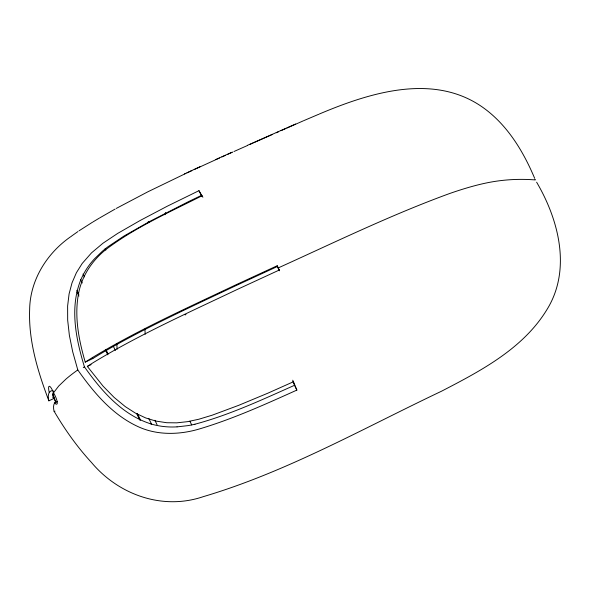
<?xml version="1.0" encoding="UTF-8"?>
<svg xmlns="http://www.w3.org/2000/svg" width="590" height="590" viewBox="0 0 590 590"><rect width="100%" height="100%" fill="white"/><g stroke="black" fill="none" stroke-linecap="round" stroke-linejoin="round"><path stroke-width="0.89" d="M53.402 391.458L52.953 395.145L53.52 398.663L48.882 400.831C37.893 371.766 28.431 341.094 29.64 309.669C29.994 280.125 46.986 253.029 70.948 236.531M53.624 392.66L58.72 386.03L66.095 378.972A85.506 18.039 -26.1 0 1 75.631 371.486L77.792 369.937L72.703 351.788L69.377 335.4L67.673 320.193L67.621 306.004L69.082 293.953L72.024 282.846L76.39 272.735L82.187 263.479L91.546 252.837L102.992 243.213L117.683 233.411L140.199 220.468L167.309 206.19L198.955 190.673L202.901 197.23M71.412 236.184L77.954 231.538M83.264 367.644L84.422 366.84C76.058 339.287 69.65 308.6 80.417 280.781A73.728 71.781 -3.1 0 1 94.533 258.789L102.35 251.252A118.531 115.397 -3.1 0 1 107.896 246.797L124.188 235.912L149.713 221.442L188.476 201.647L201.315 195.467L201.728 196.123M79.045 230.801L92.35 222.312M85.233 362.12L92.763 358.595L99.681 354.332A117.248 24.736 -26.1 0 1 102.358 352.731C145.096 327.775 190.238 307.257 234.923 286.106L277.278 266.54L277.234 265.729L234.931 285.272C186.912 308.091 138.215 329.943 92.623 357.444A103.058 21.742 -26.1 0 0 85.233 362.12C78.898 340.342 74.303 317.199 78.359 294.55C81.45 276.43 92.188 260.234 106.584 249.01C135.818 227.01 169.677 212.12 202.156 195.703M92.91 221.973L99.127 218.241M99.703 217.902L115.131 209.059M116.282 208.425L147.795 191.831L185.843 173.43M185.127 314.935L185.953 314.536M187.052 172.87L191.824 170.643M292.736 380.211L293.481 381.737L267.845 393.191L238.677 405.337L212.297 415.154L198.786 419.247L187.532 421.666L176.764 422.838L166.793 422.728L155.804 421.061L145.701 417.949L135.302 413.052L125.331 406.65L114.077 397.372L103.073 386.148L87.335 366.397L88.751 365.741M89.215 365.52L90.159 365.077M90.631 364.856L91.096 364.635M53.034 390.418C47.517 390.823 47.842 396.967 48.882 400.831M57.503 401.488C52.805 402.1 53.262 407.565 53.985 411.031C64.679 429.277 77.002 446.748 91.362 462.339C118.384 494.686 162.39 510.549 203.144 496.699C286.688 471.971 363.101 428.414 441.394 391.281C480.762 370.881 523.212 348.675 546.982 309.521C571.622 269.726 558.796 219.893 536.62 182.199M54.133 411.532L55.003 411.127M184.523 173.917L200.63 166.439M194.228 169.537L219.487 158.017M277.234 265.729L278.288 267.889C334.877 242.276 390.853 214.967 449.263 193.653A133.923 28.254 -26.1 0 1 485.695 183.107C501.979 179.633 518.735 178.615 535.329 179.928L535.034 179.227M278.288 267.889L279.336 270.014L236.981 289.572C188.992 312.39 140.295 334.228 94.725 361.722A103.058 21.742 -26.1 0 0 87.335 366.397M292.935 381.428L294.506 385.307C261.99 399.762 229.473 414.984 194.988 424.203M293.481 381.737L296.858 390.101C264.667 404.593 232.327 419.239 198.402 429.255C178.578 434.963 156.52 435.361 137.581 426.408C112.181 414.571 93.596 392.409 77.792 369.937M215.66 159.588L231.877 152.286M221.884 156.933L225.52 155.303M227.932 154.219L232.74 152.065M233.957 151.519L247.247 145.605M247.49 145.317L295.59 124.025M254.489 142.389L272.61 134.373M249.644 144.543L253.272 142.928M276.245 132.772L278.65 131.71M281.069 130.641L285.914 128.502M287.116 127.971L297.987 123.185M298.584 122.919L303.437 120.795M304.049 120.53L318.615 114.32M319.227 114.062C368.839 93.073 431.91 72.961 481.049 106.156C506.419 123.376 522.969 150.509 534.643 178.283M177.044 426.88L187.952 425.626A118.531 115.397 -3.1 0 0 194.988 424.203M150.634 423.804C121.887 414.667 101.303 390.661 84.422 366.84M105.138 248.685L105.853 250.116M83.043 274.033L84.473 276.902M279.247 270.559L277.278 266.54M198.955 190.673L201.315 195.467M294.506 385.307L296.858 390.101M80.646 279.697L82.261 282.986M113.369 346.352L115.389 350.467M148.754 418.428L151.586 424.188M76.833 290.295L78.868 294.432M106.075 349.848L108.103 353.985M137.337 413.538L140.582 420.154M76.929 291.969L78.957 296.099M105.352 349.863L107.786 354.826M136.615 413.553L139.867 420.169M189.906 421.231L191.698 424.948M154.905 420.272L157.065 424.734M53.52 398.663L52.916 397.077M52.827 393.663L55.932 402.741M52.857 394.784L55.644 402.292M92.763 358.595L92.483 357.636M279.336 270.014L279.38 270.825M144.911 328.977L145.199 334.301M116.835 343.926L117.122 349.251M165.281 213.573A12.198 11.874 -3.1 0 1 164.927 214.753M149.359 222.032A12.198 11.874 -3.1 0 1 148.193 221.567M165.466 212.496A12.198 11.874 -3.1 0 1 165.716 213.602M177.037 426.85A73.728 71.781 -3.1 0 1 150.612 423.863M54.287 402.727A9.831 2.412 62.3 0 0 57.296 402.483A9.831 2.412 62.3 0 0 53.557 392.8A9.831 2.087 71.2 0 0 49.368 386.244A9.831 2.087 71.2 0 0 49.228 392.394"/></g></svg>
